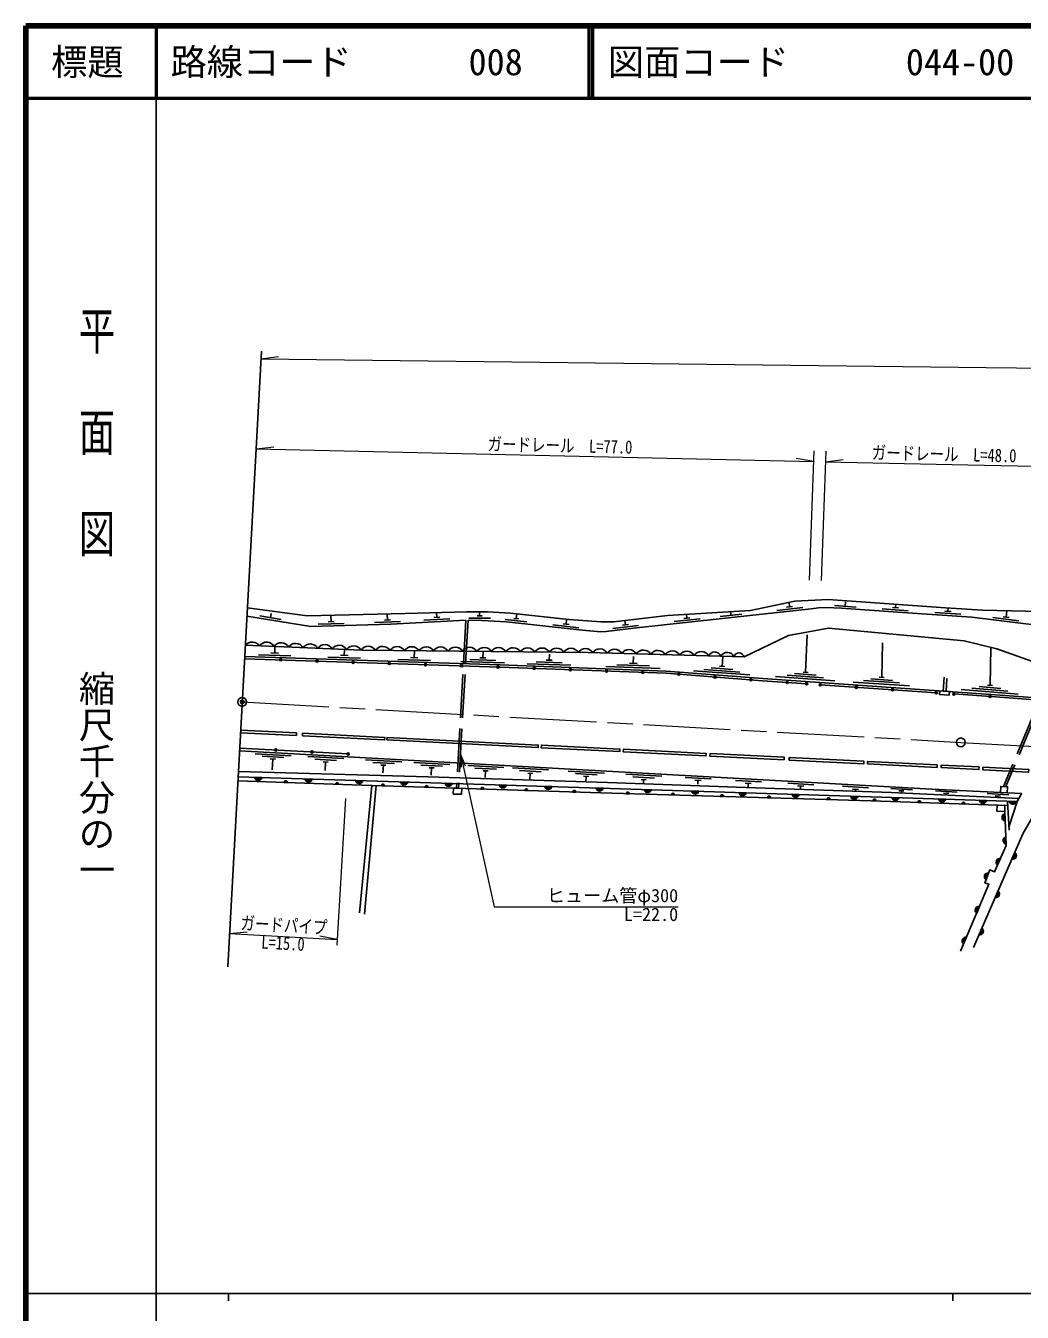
# Model space of a CAD drawing. Units: millimetres at full size, sheet at 1:1000; details may follow other scales. Extents: x 40000 to 680000, y 20000 to 380000.
# Drawn here: x 40000 to 177596, y 202409 to 380000 of the extents above; entities that cross this region are included whole.
import ezdxf
from ezdxf.enums import TextEntityAlignment as Align

# ---------------------------------------------------------------- set-up
doc = ezdxf.new("R2010")
doc.units = ezdxf.units.MM
doc.header["$LTSCALE"] = 1000
doc.header["$PDMODE"] = 32
doc.header["$PDSIZE"] = 500
doc.linetypes.add('CHAIN', pattern=[18.5, 12, -1.5, 3.5, -1.5])
doc.linetypes.add('DASHED', pattern=[7.5, 6, -1.5])
for name, color, linetype, lineweight in [('M-BGD', 7, 'Continuous', 25), ('M-BMK', 2, 'CHAIN', 13), ('M-BMK-OTRS', 5, 'Continuous', 25), ('M-BMK-SRVR', 3, 'Continuous', 25), ('M-STR-HTXT', 7, 'Continuous', 13), ('M-TTL', 2, 'Continuous', 140), ('M-TTL-BAND', 7, 'Continuous', 25), ('M-TTL-LINE', 7, 'Continuous', 50)]:
    doc.layers.add(name, color=color, linetype=linetype, lineweight=lineweight)
doc.layers.add('M-OTRS', color=6, linetype='Continuous')
doc.layers.add('M-TTL-TXT', color=7, linetype='Continuous')
doc.styles.add('@ＭＳ ゴシック', font='')
doc.styles.add('ＭＳ ゴシック', font='')
doc.styles.get('@ＭＳ ゴシック').set_extended_font_data('@MS Gothic')
doc.styles.get('ＭＳ ゴシック').set_extended_font_data('MS Gothic')

# ---------------------------------------------------------------- blocks, each defined once
blk = doc.blocks.new('open_arrow')
at = {"color": 0, "linetype": 'Continuous', "lineweight": -2}
blk.add_lwpolyline([(7.5, 1.25), (0, 0), (7.5, -1.25)], dxfattribs=at)

msp = doc.modelspace()

# ---------------------------------------------------------------- hatches: boundary and pattern name
at = {"layer": 'M-BGD'}
for points in [[(75063, 292466, -0.41421), (75218, 292611, -0.41421), (75363, 292457, -1)], [(80061, 292302, -0.41421), (80215, 292447, -0.41421), (80360, 292292, -1)], [(85058, 292138, -0.41421), (85213, 292283, -0.41421), (85358, 292128, -1)], [(90055, 291973, -0.41421), (90210, 292118, -0.41421), (90355, 291963, -1)], [(95052, 291809, -0.41421), (95207, 291954, -0.41421), (95352, 291799, -1)], [(100050, 291644, -0.41421), (100205, 291789, -0.41421), (100350, 291635, -1)], [(105047, 291480, -0.41421), (105202, 291625, -0.41421), (105347, 291470, -1)], [(110044, 291299, -0.41421), (110199, 291444, -0.41421), (110344, 291288, -1)], [(115040, 291117, -0.41421), (115196, 291261, -0.41421), (115340, 291106, -1)], [(120037, 290934, -0.41421), (120192, 291079, -0.41421), (120337, 290924, -1)], [(125034, 290752, -0.41421), (125189, 290897, -0.41421), (125334, 290741, -1)], [(130027, 290502, -0.41421), (130188, 290640, -0.41421), (130326, 290478, -1)], [(135011, 290107, -0.41421), (135172, 290245, -0.41421), (135310, 290084, -1)], [(139995, 289713, -0.41421), (140157, 289850, -0.41421), (140294, 289689, -1)], [(144982, 289351, -0.41421), (145142, 289490, -0.41421), (145281, 289331, -1)], [(147669, 289166, -0.41421), (147829, 289305, -0.41421), (147968, 289145, -1)], [(149546, 289037, -0.41421), (149706, 289176, -0.41421), (149845, 289016, -1)], [(154534, 288693, -0.41421), (154694, 288833, -0.41421), (154833, 288673, -1)], [(159522, 288350, -0.41421), (159682, 288489, -0.41421), (159821, 288329, -1)], [(165581, 287932, -0.41421), (165741, 288072, -0.41421), (165880, 287912, -1)], [(167994, 287766, -0.41421), (168154, 287906, -0.41421), (168293, 287746, -1)], [(172982, 287423, -0.41421), (173142, 287562, -0.41421), (173282, 287402, -1)], [(74383, 280025, -0.41421), (74540, 280166, -0.41421), (74682, 280008, -1)], [(79375, 279754, -0.41421), (79533, 279896, -0.41421), (79675, 279738, -1)], [(84368, 279476, -0.41421), (84518, 279626, -0.41421), (84668, 279476, -1)], [(72618, 276205, -0.82183), (71628, 276235)], [(76099, 275544, 0.4608), (75907, 275786, 0.4608), (75698, 275558)], [(79550, 275993, -0.82183), (78560, 276023)], [(83193, 275290, 0.4608), (83000, 275532, 0.4608), (82791, 275304)], [(86527, 275780, -0.82183), (85536, 275811)], [(89128, 275086, -0.4608), (89337, 275314, -0.4608), (89530, 275072)], [(92759, 275590, -0.82183), (91768, 275621)], [(98891, 275403, -0.82183), (97901, 275434)], [(95142, 274889, -0.4608), (95350, 275117, -0.4608), (95543, 274876)], [(102826, 274637, -0.4608), (103034, 274865, -0.4608), (103227, 274624)], [(106373, 275173, -0.82183), (105383, 275205)], [(108934, 274437, -0.4608), (109143, 274665, -0.4608), (109336, 274424)], [(112637, 274971, -0.82183), (111647, 275003)], [(115540, 274221, -0.4608), (115748, 274449, -0.4608), (115941, 274208)], [(119743, 274743, -0.82183), (118753, 274775)], [(122915, 273994, -0.4608), (123122, 274223, -0.4608), (123316, 273983)], [(126379, 274529, -0.82183), (125389, 274561)], [(129149, 273816, -0.4608), (129356, 274045, -0.4608), (129550, 273804)], [(132917, 274319, -0.82183), (131927, 274351)], [(135934, 273622, -0.4608), (136142, 273851, -0.4608), (136336, 273611)], [(139482, 274108, -0.82183), (138492, 274140)], [(142435, 273436, -0.4608), (142643, 273666, -0.4608), (142837, 273425)], [(146808, 273873, -0.82183), (145818, 273904)], [(154894, 273617, -0.82183), (153904, 273648)], [(150662, 273201, -0.4608), (150869, 273431, -0.4608), (151063, 273190)], [(157007, 273018, -0.4608), (157215, 273246, -0.4608), (157408, 273004)], [(160561, 273438, -0.82183), (159571, 273470)], [(163190, 272799, -0.4608), (163399, 273026, -0.4608), (163592, 272784)], [(167022, 273235, -0.82183), (166031, 273267)], [(169264, 272583, -0.4608), (169474, 272811, -0.4608), (169666, 272569)], [(172653, 273059, -0.82183), (171663, 273090)], [(176769, 272929, -0.82183), (175779, 272960)], [(175228, 270227, -0.82183), (175181, 271217)], [(175377, 267032, -0.82183), (175330, 268021)], [(174193, 264132, -0.82183), (174593, 265038)], [(176566, 265869, -0.82183), (176170, 264960)], [(172596, 262119, -0.82183), (172950, 263045)], [(174252, 260560, -0.82183), (173856, 259652)], [(171311, 257521, -0.82183), (171699, 258433)], [(169502, 253263, -0.82183), (169889, 254175)], [(172020, 255443, -0.82183), (171624, 254535)]]:
    msp.add_hatch(color=256, dxfattribs=at).paths.add_polyline_path(points)

# ---------------------------------------------------------------- linework, layer by layer
for p, q in [((145471, 299791), (145402, 300418)), ((153152, 299863), (153194, 300461)), ((160090, 299674), (160122, 300135)), ((72306, 298527), (75266, 298040)), ((73786, 298284), (73883, 298876)), ((82161, 297743), (82134, 298609)), ((89939, 297984), (89906, 298790)), ((96341, 298317), (97180, 298362)), ((96760, 298340), (96727, 298965)), ((102322, 298526), (103022, 298521)), ((102672, 298523), (102676, 299088)), ((107727, 298161), (107804, 298831)), ((131297, 298237), (131242, 298740)), ((135891, 298439), (138873, 298765)), ((137382, 298602), (137328, 299100)), ((143714, 299296), (147293, 299688)), ((145053, 299745), (145888, 299836)), ((151655, 299968), (154648, 299757)), ((158273, 299500), (161864, 299249)), ((159671, 299703), (160509, 299644)), ((165524, 298998), (169115, 298752)), ((166921, 299203), (167759, 299146)), ((167340, 299174), (167370, 299614)), ((174961, 298420), (175794, 298318)), ((175378, 298369), (175486, 299252)), ((80371, 297388), (83969, 297499)), ((81741, 297731), (82581, 297756)), ((88152, 297611), (91749, 297757)), ((89519, 297967), (90358, 298001)), ((94979, 297944), (98574, 298137)), ((101170, 298233), (104170, 298214)), ((106205, 298017), (109189, 297708)), ((107379, 298197), (108076, 298125)), ((112791, 297317), (116367, 296908)), ((114196, 297458), (115030, 297363)), ((114613, 297410), (114687, 298055)), ((121055, 296782), (124629, 297207)), ((122390, 297243), (123224, 297342)), ((122807, 297293), (122735, 297898)), ((129541, 297742), (133119, 298135)), ((130880, 298191), (131715, 298283)), ((173554, 298291), (177128, 297851)), ((147681, 290752), (147901, 295909)), ((158195, 290038), (158294, 294833)), ((72124, 293171), (76621, 293023)), ((73857, 293414), (74907, 293380)), ((74382, 293397), (74412, 294304)), ((83460, 293099), (84510, 293064)), ((83985, 293081), (84012, 293892)), ((93629, 292764), (93687, 293722)), ((103106, 292752), (103160, 293626)), ((112272, 292426), (112302, 293248)), ((173156, 288950), (173239, 294181)), ((81726, 292855), (86224, 292707)), ((91370, 292538), (95867, 292390)), ((93104, 292781), (94153, 292747)), ((100088, 292251), (106085, 292054)), ((101297, 292512), (104895, 292393)), ((102687, 292766), (103526, 292739)), ((109252, 291936), (115248, 291717)), ((110462, 292192), (114060, 292060)), ((111852, 292441), (112692, 292411)), ((120111, 291539), (127606, 291266)), ((121621, 291784), (126118, 291620)), ((123356, 292021), (124405, 291983)), ((123880, 292002), (123914, 292923)), ((134644, 291371), (137636, 291152)), ((135813, 291586), (136511, 291535)), ((136162, 291560), (136263, 292949)), ((132221, 290946), (139971, 290380)), ((133625, 291144), (138611, 290780)), ((143531, 290159), (151696, 289549)), ((145143, 290340), (150129, 289967)), ((146162, 290564), (149154, 290341)), ((147332, 290778), (148030, 290726)), ((155661, 289604), (160650, 289274)), ((156679, 289837), (159672, 289640)), ((157846, 290061), (158545, 290015)), ((149695, 289027), (165731, 287922)), ((154270, 289395), (162003, 288885)), ((169153, 288364), (177017, 287741)), ((170617, 288549), (175601, 288154)), ((171637, 288769), (174628, 288532)), ((172807, 288977), (173505, 288922)), ((69656, 282413), (77391, 282027)), ((69675, 282763), (77409, 282377)), ((77409, 282377), (77391, 282027)), ((69540, 280287), (84518, 279476)), ((76652, 279233), (71659, 279510)), ((75636, 278989), (72641, 279155)), ((83927, 278830), (78935, 279107)), ((74472, 278753), (73773, 278792)), ((74122, 278772), (74039, 277275)), ((82912, 278586), (79917, 278752)), ((81747, 278350), (81049, 278389)), ((81398, 278369), (81332, 277173)), ((91918, 278387), (86925, 278664)), ((90902, 278143), (87907, 278309)), ((89738, 277907), (89039, 277946)), ((89388, 277926), (89330, 276872)), ((98566, 278019), (93574, 278295)), ((97551, 277775), (94556, 277941)), ((96386, 277539), (95688, 277577)), ((96037, 277558), (95980, 276535)), ((106024, 277606), (101031, 277882)), ((105008, 277362), (102013, 277527)), ((103844, 277126), (103145, 277164)), ((103494, 277145), (103444, 276232)), ((112193, 277264), (107200, 277541)), ((111178, 277020), (108182, 277186)), ((119909, 276836), (114917, 277113)), ((72618, 276205), (71628, 276235)), ((75698, 275558), (76099, 275544)), ((79550, 275993), (78560, 276023)), ((82791, 275304), (83193, 275290)), ((86527, 275780), (85536, 275811)), ((92759, 275590), (91768, 275621)), ((98891, 275403), (97901, 275434)), ((110013, 276784), (109314, 276823)), ((109663, 276803), (109612, 275886)), ((118894, 276592), (115899, 276758)), ((117730, 276356), (117031, 276395)), ((117380, 276376), (117339, 275637)), ((127845, 276397), (122852, 276673)), ((126829, 276153), (123834, 276319)), ((125665, 275917), (124966, 275955)), ((125315, 275936), (125287, 275428)), ((134635, 276021), (131041, 276220)), ((133241, 275797), (132402, 275844)), ((132821, 275821), (132792, 275285)), ((141577, 275636), (137982, 275835)), ((140182, 275413), (139344, 275459)), ((139763, 275436), (139730, 274834)), ((148808, 275235), (145213, 275435)), ((87784, 275130), (86079, 257537)), ((86756, 257349), (88389, 275110)), ((89128, 275086), (89530, 275072)), ((95142, 274889), (95543, 274876)), ((102826, 274637), (103227, 274624)), ((106373, 275173), (105383, 275205)), ((108934, 274437), (109336, 274424)), ((112637, 274971), (111647, 275003)), ((115540, 274221), (115941, 274208)), ((119743, 274743), (118753, 274775)), ((122915, 273994), (123316, 273983)), ((126379, 274529), (125389, 274561)), ((129149, 273816), (129550, 273804)), ((132917, 274319), (131927, 274351)), ((135934, 273622), (136336, 273611)), ((139482, 274108), (138492, 274140)), ((146808, 273873), (145818, 273904)), ((147413, 275012), (146574, 275059)), ((146994, 275035), (146969, 274594)), ((156378, 274816), (152783, 275015)), ((154894, 273617), (153904, 273648)), ((154983, 274593), (154145, 274639)), ((154564, 274616), (154549, 274342)), ((162427, 274541), (159431, 274707)), ((161265, 274365), (160566, 274404)), ((160916, 274384), (160901, 274110)), ((168595, 274212), (165599, 274367)), ((167435, 274031), (166735, 274068)), ((167085, 274050), (167072, 273806)), ((175736, 273841), (172740, 273997)), ((174575, 273661), (173876, 273697)), ((174226, 273679), (174214, 273456)), ((142435, 273436), (142837, 273425)), ((150662, 273201), (151063, 273190)), ((157007, 273018), (157408, 273004)), ((160561, 273438), (159571, 273470)), ((163190, 272799), (163592, 272784)), ((167022, 273235), (166031, 273267)), ((169264, 272583), (169666, 272569)), ((172653, 273059), (171663, 273090)), ((175793, 268979), (175577, 272967)), ((176769, 272929), (175779, 272960)), ((175228, 270227), (175181, 271217)), ((175377, 267032), (175330, 268021)), ((174193, 264132), (174593, 265038)), ((176566, 265869), (176170, 264960)), ((172596, 262119), (172950, 263045)), ((174252, 260560), (173856, 259652)), ((171311, 257521), (171699, 258433)), ((169502, 253263), (169889, 254175)), ((172020, 255443), (171624, 254535))]:
    msp.add_line(p, q, dxfattribs=at)
at = {"layer": 'M-BGD', "linetype": 'DASHED'}
for p, q in [((100781, 297955), (99469, 274747)), ((101080, 297933), (99769, 274737)), ((182074, 291933), (175005, 274986)), ((182360, 291838), (175324, 274972)), ((166799, 290055), (166693, 288157)), ((167184, 289912), (167096, 288129))]:
    msp.add_line(p, q, dxfattribs=at)
at = {"layer": 'M-BGD'}
for points in [[(184063, 299038), (172083, 299337), (167006, 299636), (150818, 300811), (146199, 300590), (140049, 299260), (128605, 298584), (121184, 297717), (119460, 297711), (115009, 298018), (106922, 298929), (103763, 299094), (100845, 299077), (92373, 298848), (78862, 298533), (70600, 299637)], [(70539, 298514), (79386, 297057), (90423, 297398), (100781, 297955)], [(101080, 297933), (102979, 297921), (106397, 297695), (110992, 297220), (116886, 296547), (119426, 296320), (120134, 296361), (123896, 296822), (148431, 299511), (149441, 299633), (150506, 299675), (152621, 299599), (161077, 299003), (170641, 298346), (179967, 297200), (183285, 298533), (183586, 298380), (183699, 298210), (183600, 297707), (183450, 297467), (183298, 297370), (181062, 296055), (181050, 293925), (181470, 291940)], [(139185, 292867), (145316, 295819), (150822, 296859), (169557, 295082), (174084, 293974), (179769, 291949), (182060, 291937), (183479, 291469), (185034, 293578), (187158, 294159), (192537, 294570), (195693, 294437), (202112, 294126), (208953, 293753), (218500, 292751), (220597, 292532), (229004, 290999), (240658, 288809), (241747, 287829)], [(70317, 294473), (86409, 293784), (117643, 293466), (139185, 292867)], [(70216, 292626), (105476, 291466), (128431, 290628), (141739, 289574), (147819, 289156)], [(70232, 292926), (105486, 291766), (128449, 290928), (141761, 289874), (173908, 287660), (188467, 286580), (205977, 285164), (222818, 284004), (242240, 282579), (258755, 281266), (277338, 279815), (286433, 279215), (294200, 278755), (301541, 279442)], [(168144, 287756), (173887, 287360), (188444, 286281), (197363, 285560)], [(69520, 279929), (165095, 274633), (174640, 274138), (177507, 274015), (176903, 272925), (175764, 269526)], [(175610, 272358), (156730, 273028), (119390, 274095), (86410, 275175), (69293, 275788)], [(69321, 276305), (104808, 275223), (149511, 273786), (176903, 272925)], [(177118, 273313), (159520, 274177), (139408, 274844), (120349, 275540), (95575, 276340), (69362, 277037)], [(170853, 252766), (177686, 268437), (180788, 273882), (225756, 271176), (236194, 270378), (235987, 265682)], [(175167, 271536), (175386, 266838), (173781, 263197), (173119, 263488), (172434, 261696), (172994, 261482), (169081, 252271)]]:
    msp.add_lwpolyline(points, dxfattribs=at)
for points in [[(166214, 288190), (167542, 288098), (167508, 287601), (166179, 287692)], [(78218, 281986), (89554, 281421), (89571, 281770), (78236, 282336)], [(89878, 281404), (110756, 280363), (110773, 280713), (89895, 281754)], [(111178, 280342), (122025, 279801), (122042, 280150), (111196, 280691)], [(122501, 279777), (133912, 279208), (133929, 279557), (122519, 280127)], [(134473, 279180), (144712, 278669), (144730, 279019), (134490, 279529)], [(145416, 278634), (155724, 278120), (155742, 278469), (145433, 278984)], [(156214, 278095), (165840, 277615), (165858, 277965), (156231, 278445)], [(166383, 277588), (171609, 277327), (171627, 277677), (166401, 277938)], [(172144, 277301), (178461, 276983), (178479, 277333), (172162, 277650)], [(99058, 274760), (100209, 274723), (100182, 273909), (99032, 273947)], [(174583, 274141), (175523, 274100), (175561, 274961), (174621, 275002)], [(174129, 272410), (175196, 272372), (175167, 271536), (174099, 271573)]]:
    msp.add_lwpolyline(points, close=True, dxfattribs=at)
for centre in [(75213, 292462), (80210, 292297), (85208, 292133), (90205, 291968), (95202, 291804), (100200, 291639), (105197, 291475), (110194, 291294), (115190, 291111), (120187, 290929), (125184, 290747), (130176, 290490), (135160, 290095), (140145, 289701), (145132, 289341), (147819, 289156), (149695, 289027), (154684, 288683), (159672, 288339), (165731, 287922), (168144, 287756), (173132, 287412), (74532, 280016), (79525, 279746), (84518, 279476)]:
    msp.add_circle(centre, 150, dxfattribs=at)
for centre, radius, start, end in [((71282, 293638), 1276, 35.95945, 139.13433), ((73289, 293757), 1160, 28.03208, 147.0617), ((75287, 293671), 1160, 28.03208, 147.0617), ((77286, 293585), 1160, 28.03208, 147.0617), ((79284, 293500), 1160, 28.03208, 147.0617), ((81282, 293414), 1160, 28.03208, 147.0617), ((83280, 293329), 1160, 28.03208, 147.0617), ((85278, 293243), 1160, 28.03208, 147.0617), ((87295, 293188), 1160, 29.80085, 148.83313), ((89296, 293166), 1160, 29.90218, 148.93181), ((91296, 293145), 1160, 29.90218, 148.93181), ((93296, 293125), 1160, 29.90218, 148.93181), ((95296, 293105), 1160, 29.90218, 148.93181), ((97296, 293084), 1160, 29.90218, 148.93181), ((99296, 293064), 1160, 29.90218, 148.93181), ((101296, 293044), 1160, 29.90218, 148.93181), ((103295, 293023), 1160, 29.90218, 148.93181), ((105295, 293003), 1160, 29.90218, 148.93181), ((107295, 292983), 1160, 29.90218, 148.93181), ((109295, 292962), 1160, 29.90218, 148.93181), ((111295, 292942), 1160, 29.90218, 148.93181), ((113295, 292921), 1160, 29.90218, 148.93181), ((115295, 292901), 1160, 29.90218, 148.93181), ((117291, 292875), 1160, 29.5689, 148.6019), ((119284, 292831), 1160, 28.89374, 147.92336), ((121283, 292776), 1160, 28.89374, 147.92336), ((123282, 292720), 1160, 28.89374, 147.92336), ((125281, 292665), 1160, 28.89374, 147.92336), ((127281, 292609), 1160, 28.89374, 147.92336), ((129280, 292554), 1160, 28.89374, 147.92336), ((131279, 292498), 1160, 28.89374, 147.92336), ((133278, 292443), 1160, 28.89374, 147.92336), ((135131, 292640), 912, 20.32167, 156.49543), ((136875, 292507), 997, 23.64205, 153.17505), ((138482, 292713), 720, 12.36444, 164.45266), ((72126, 276317), 505, 189.42431, 347.0825), ((75900, 275583), 203, 348.9875, 186.91089), ((79058, 276106), 505, 189.42431, 347.0825), ((82993, 275329), 203, 348.9875, 186.91089), ((86035, 275893), 505, 189.42431, 347.0825), ((89330, 275111), 203, 349.16277, 187.08616), ((92267, 275703), 505, 189.42431, 347.0825), ((98399, 275516), 505, 189.42431, 347.0825), ((95343, 274914), 203, 349.16277, 187.08616), ((103027, 274662), 203, 349.16277, 187.08616), ((105881, 275286), 505, 189.3293, 346.98749), ((109136, 274462), 203, 349.16277, 187.08616), ((112145, 275085), 505, 189.3293, 346.98749), ((115741, 274246), 203, 349.16277, 187.08616), ((119251, 274857), 505, 189.3293, 346.98749), ((123117, 274020), 203, 349.40218, 187.32557), ((125887, 274643), 505, 189.3293, 346.98749), ((129351, 273842), 203, 349.40218, 187.32557), ((132425, 274433), 505, 189.3293, 346.98749), ((136136, 273648), 203, 349.40218, 187.32557), ((138990, 274222), 505, 189.3293, 346.98749), ((142637, 273462), 203, 349.40218, 187.32557), ((146316, 273986), 505, 189.3293, 346.98749), ((154402, 273730), 505, 189.37122, 347.02941), ((150863, 273227), 203, 349.40218, 187.32557), ((157209, 273043), 203, 349.08841, 187.01179), ((160069, 273552), 505, 189.37122, 347.02941), ((163392, 272823), 203, 349.00456, 186.92795), ((166529, 273349), 505, 189.37122, 347.02941), ((169466, 272608), 203, 349.00456, 186.92795), ((172161, 273172), 505, 189.37122, 347.02941), ((176277, 273043), 505, 189.37122, 347.02941), ((175302, 270726), 505, 103.84052, 261.49871), ((175451, 267531), 505, 103.84052, 261.49871), ((174482, 264545), 505, 77.3903, 235.04849), ((176278, 265454), 505, 257.6138, 55.272), ((172864, 262547), 505, 80.24708, 237.90527), ((173964, 260145), 505, 257.6138, 55.272), ((171595, 257939), 505, 78.15197, 235.81016), ((169786, 253680), 505, 78.15197, 235.81016), ((171733, 255028), 505, 257.6138, 55.272)]:
    msp.add_arc(centre, radius, start, end, dxfattribs=at)
at = {"layer": 'M-BMK'}
msp.add_lwpolyline([(69888, 286651), (169113, 281081), (268991, 275684), (281721, 274745), (306655, 273976), (324683, 274392), (341076, 275315), (367523, 277657), (438343, 284055), (450372, 285157), (467305, 285974), (487005, 286184), (567265, 283491)], dxfattribs=at)
at = {"layer": 'M-BMK-OTRS'}
msp.add_line((72543, 335089), (67885, 250102), dxfattribs=at)
at = {"layer": 'M-BMK-SRVR'}
for centre in [(69888, 286651), (169113, 281081)]:
    msp.add_circle(centre, 600, dxfattribs=at)
at = {"layer": 'M-OTRS'}
msp.add_point((69888, 286651), dxfattribs=at)
at = {"layer": 'M-STR-HTXT'}
for p, q in [((72485, 334025), (74920, 334337)), ((71804, 321597), (74242, 321883)), ((71804, 321597), (148814, 319855)), ((148814, 319855), (146391, 320252)), ((148235, 303473), (148866, 321337)), ((149868, 303415), (150499, 321279)), ((150447, 319818), (152886, 320105)), ((84167, 273330), (82963, 253070)), ((68137, 254699), (70584, 254903)), ((68137, 254699), (83010, 253864)), ((83010, 253864), (80602, 254341))]:
    msp.add_line(p, q, dxfattribs=at)
for points in [[(72485, 334025), (172591, 332824), (272628, 331737), (286378, 331663), (307247, 331542), (326413, 332101), (340076, 332106), (363617, 332267), (433581, 332921), (449124, 332913), (466403, 332845), (488157, 332529), (569049, 331981)], [(150447, 319818), (170087, 319374), (199834, 318783)], [(100037, 279479), (104680, 258368), (130093, 258368)]]:
    msp.add_lwpolyline(points, dxfattribs=at)
at = {"layer": 'M-TTL'}
for p, q in [((40000, 380000), (40000, 20000)), ((680000, 380000), (40000, 380000))]:
    msp.add_line(p, q, dxfattribs=at)
at = {"layer": 'M-TTL-BAND'}
for p, q in [((58000, 370000), (58000, 20000)), ((40000, 205000), (579000, 205000)), ((68000, 205000), (68000, 204000)), ((168000, 205000), (168000, 204000))]:
    msp.add_line(p, q, dxfattribs=at)
at = {"layer": 'M-TTL-LINE'}
for p, q in [((58000, 380000), (58000, 370000)), ((117750, 380000), (117750, 370000)), ((118250, 380000), (118250, 370000)), ((40000, 370000), (680000, 370000))]:
    msp.add_line(p, q, dxfattribs=at)

# ---------------------------------------------------------------- block references
at = {"layer": 'M-STR-HTXT', "xscale": 240, "yscale": 240, "rotation": 282.4}
msp.add_blockref('open_arrow', (100037, 279479), dxfattribs=at)

# ---------------------------------------------------------------- texts
at = {"layer": 'M-STR-HTXT', "style": 'ＭＳ ゴシック', "width": 0.8}
for s, rotation, p in [('ガードレール\u3000L=77.0', 358.705, (113733, 320597)), ('ガードレール\u3000L=48.0', 358.705, (166768, 319398)), ('ガードパイプ', 356.787, (75571, 254381))]:
    msp.add_text(s, height=1833, rotation=rotation, dxfattribs=at).set_placement(p, align=Align.BOTTOM_CENTER)
at = {"layer": 'M-STR-HTXT', "style": 'ＭＳ ゴシック'}
for s, p in [('ヒューム管φ300', (130083, 258468)), ('L=22.0', (130083, 255868))]:
    msp.add_text(s, height=1833, dxfattribs=at).set_placement(p, align=Align.BOTTOM_RIGHT)
at = {"layer": 'M-STR-HTXT', "style": 'ＭＳ ゴシック', "width": 0.8}
msp.add_text('L=15.0', height=1833, rotation=356.787, dxfattribs=at).set_placement((75574, 254281), align=Align.TOP_CENTER)
at = {"layer": 'M-TTL-BAND', "style": '@ＭＳ ゴシック', "width": 1.4}
msp.add_text('平  面  図', height=3666, rotation=270, dxfattribs=at).set_placement((49777, 306475), align=Align.MIDDLE_RIGHT)
at = {"layer": 'M-TTL-BAND', "style": '@ＭＳ ゴシック'}
msp.add_text('縮尺千分の一', height=3666, rotation=270, dxfattribs=at).set_placement((49777, 261030), align=Align.MIDDLE_RIGHT)
at = {"layer": 'M-TTL-TXT', "style": 'ＭＳ ゴシック'}
msp.add_text('標題', height=3666, dxfattribs=at).set_placement((48500, 375000), align=Align.MIDDLE_CENTER)
for s, p in [('路線コード', (60000, 375000)), ('008', (101142, 375000)), ('図面コード', (120380, 375000)), ('044-00', (161521, 375000))]:
    msp.add_text(s, height=3666, dxfattribs=at).set_placement(p, align=Align.MIDDLE_LEFT)

doc.saveas('drawing.dxf')
